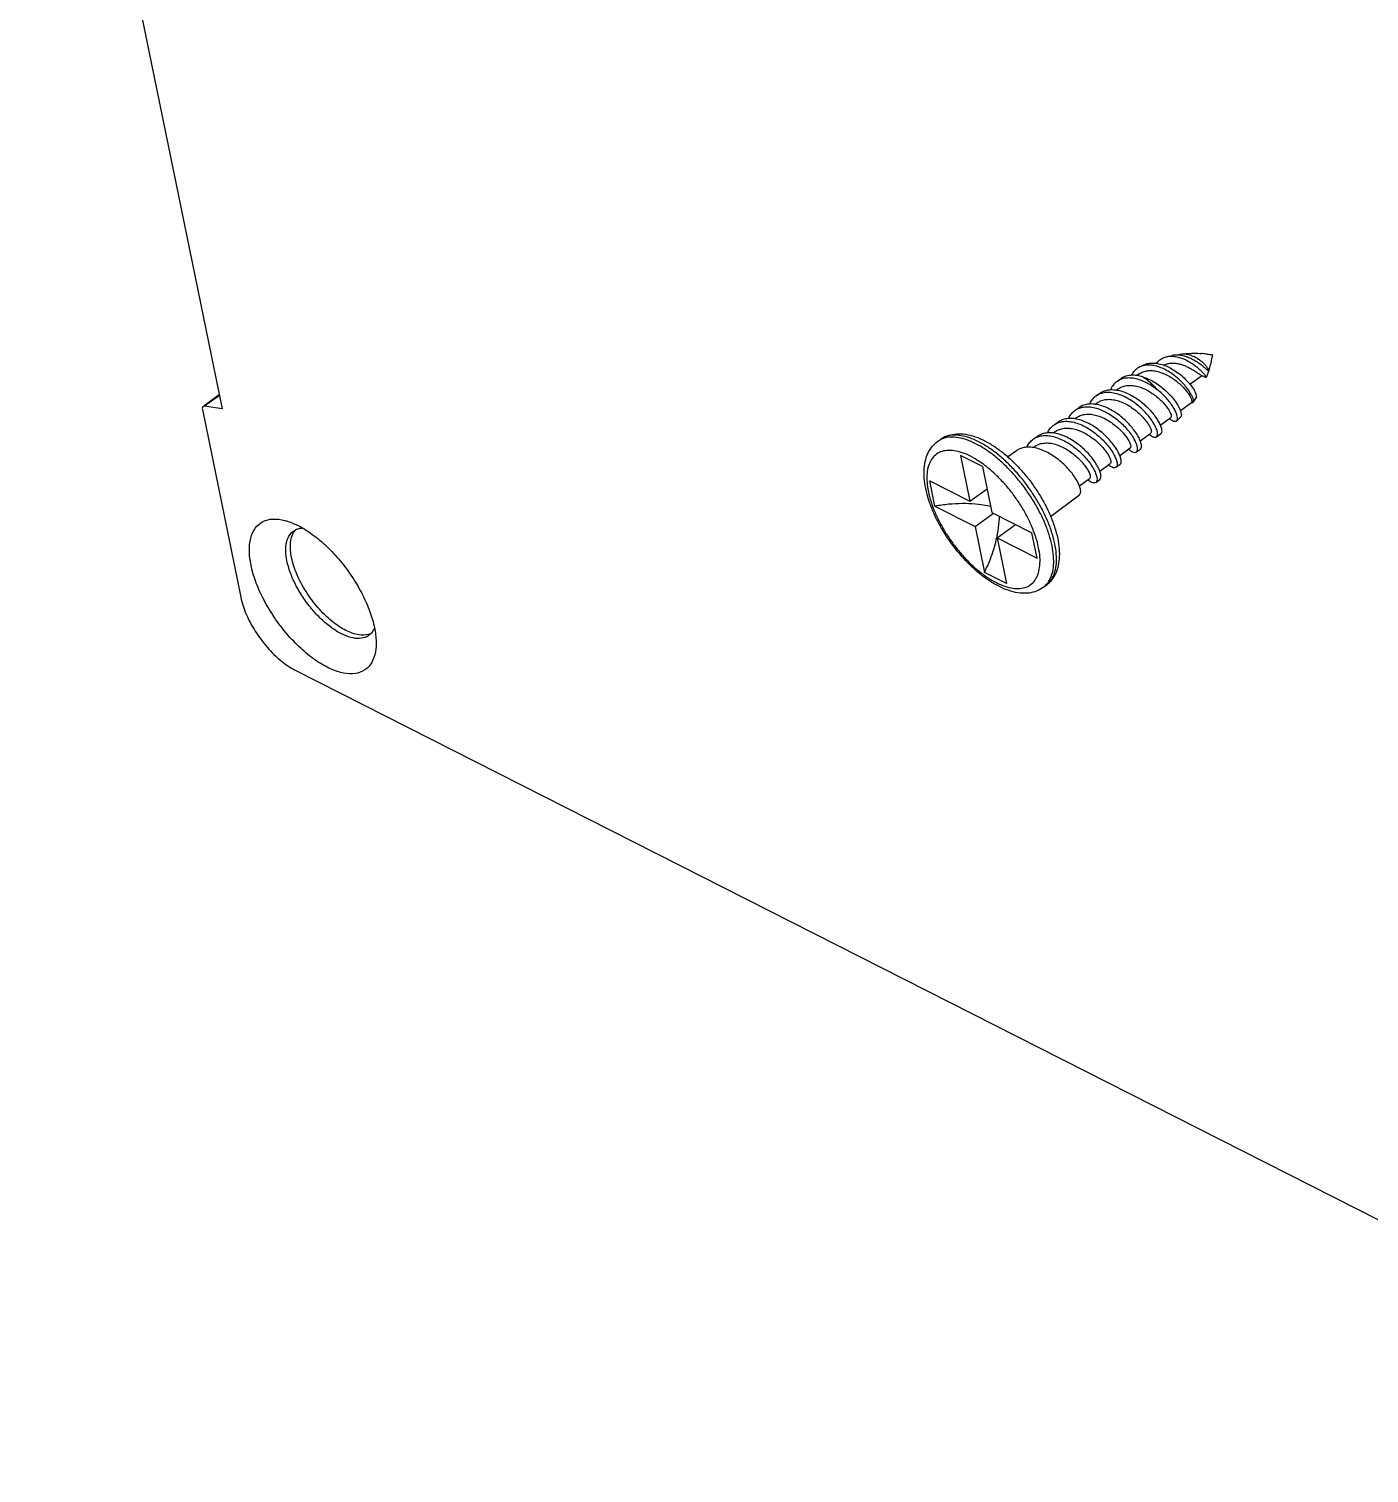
# Model space of a CAD drawing. Header units: millimetres. Extents: x 1367 to 2763, y -1119 to 322.
# Drawn here: x 1639.7 to 1681.33, y -58.98 to -14.1 of the extents above; entities that cross this region are included whole.
import ezdxf

# ---------------------------------------------------------------- set-up
doc = ezdxf.new("R2010")
doc.units = ezdxf.units.MM
doc.layers.add('02___PRT_ALL_AXES', color=7, linetype='Continuous')

msp = doc.modelspace()

# ---------------------------------------------------------------- linework, layer by layer
at = {"color": 7, "linetype": 'Continuous'}
for p, q in [((1639.699590818236, 3.475640340769303), (1645.699484195611, -25.90549895119113)), ((1675.39086300425, -24.2349186550706), (1675.341899342973, -24.23345431205104)), ((1674.358523552546, -24.55419818923087), (1674.338953784732, -24.55787857303119)), ((1676.305926337962, -24.70120807555122), (1676.27855617171, -24.67863077501124)), ((1676.324154896873, -24.65991745201092), (1676.346390859508, -24.71221797479103)), ((1674.190033198662, -24.81974106175085), (1674.119695447538, -24.87038442503098)), ((1675.763980215859, -25.13916347599115), (1676.128111608494, -24.87698792719067)), ((1676.227494998755, -24.85949259261059), (1676.272071066567, -24.92807358321102)), ((1676.271687783104, -24.92919363177077), (1676.271333206729, -24.92926304743116)), ((1676.295166966542, -24.69263292125112), (1676.306743021611, -24.69982899779114)), ((1676.309760391749, -24.70417285499053), (1676.305926337962, -24.70120807555122)), ((1676.310905822531, -24.70225976763106), (1676.345068776813, -24.71568802119083)), ((1645.611336977956, -25.47384699255105), (1645.143415594786, -25.81075160449092)), ((1645.615450020276, -25.49398833657096), (1645.154370543656, -25.82596675821054)), ((1672.981092675218, -25.43555500157072), (1672.965533986491, -25.44128352453095)), ((1673.550136629834, -25.28046825815051), (1673.487897048944, -25.32528091681075)), ((1645.090268616994, -25.9273663725312), (1646.282189433558, -31.76413535937064)), ((1645.154370543656, -25.82596675821054), (1645.110375041091, -25.83454538723055)), ((1645.699484195611, -25.90549895119113), (1645.154370543656, -25.82596675821054)), ((1672.891724271271, -25.71538595321095), (1672.819129686985, -25.76765424085079)), ((1675.468321922242, -25.96079364375061), (1675.811356143451, -25.71380811029115)), ((1675.809212307249, -25.72528290319104), (1675.799858048595, -25.72434517583071)), ((1672.251827699911, -26.17611314707096), (1672.191711294879, -26.21939711689078)), ((1674.839614180419, -26.41346485169106), (1675.171459572091, -26.17453530669087)), ((1668.017477781534, -26.8645687272309), (1667.927903680778, -26.91882650543073)), ((1671.59341222731, -26.61103303923056), (1671.523221913034, -26.66157024829084)), ((1674.220516810536, -26.89835745569064), (1674.550168869035, -26.66100711759111)), ((1670.95351565595, -27.07176023309052), (1670.895606889368, -27.11345469885072)), ((1673.584891863859, -27.35600907277097), (1673.910272300222, -27.12173431399077)), ((1672.965772759191, -27.84091737651102), (1673.28897835104, -27.60820850995066)), ((1672.330085755231, -28.29861367219092), (1672.649081782212, -28.06893570381067)), ((1671.199925450164, -31.46328473679114), (1671.274720507579, -31.40054421203115)), ((1650.310359208037, -32.89613941997055), (1650.25325746803, -32.91804349859081)), ((1647.972343188121, -34.0303994247509), (1697.130351026331, -58.9837766222912))]:
    msp.add_line(p, q, dxfattribs=at)
msp.add_lwpolyline([(1676.120914602325, -24.86699212041071), (1676.190929575307, -24.89299208619099), (1676.271333145785, -24.92926319729054)], dxfattribs=at)
for points, start_tangent, end_tangent in [([(1675.335184040181, -24.23350156875085), (1675.215580027412, -24.24555618269062)], (-0.9999323860497306, -0.01162855661260936), (-0.980888079176051, -0.1945728041898899)), ([(1675.389677134131, -24.2358596742705), (1675.415064878638, -24.22450344349056), (1675.519121406607, -24.19861091717064), (1675.52102193368, -24.1983958020304)], (0.8964894892904508, 0.4430650015423775), (0.9938938297646918, 0.1103406323875024)), ([(1676.27855617171, -24.67863077501124), (1676.260755320858, -24.66326253295085), (1676.19556570777, -24.60786586955157), (1676.11166887277, -24.54134702367116), (1676.00980245979, -24.46915485157058), (1675.890487712393, -24.39646477596989), (1675.758265924516, -24.33064636557117), (1675.619711741375, -24.27865296181096), (1675.477548289352, -24.24475863285113), (1675.390863004249, -24.2349186550706)], (-0.7597978781316936, 0.6501593530716728), (-0.9981180463831766, 0.06132181898990928)), ([(1675.52102193368, -24.1983958020304), (1675.63314602743, -24.19890680177116), (1675.749834379275, -24.22285721615083), (1675.86403231191, -24.26596838468993), (1675.975103819517, -24.32539084141024), (1676.076633636774, -24.39528257361053), (1676.163361558319, -24.46848098195039), (1676.234545579012, -24.54059708105058), (1676.288252194986, -24.60594301081062), (1676.324154896872, -24.65991745201165)], (0.993893830685443, 0.1103406240938315), (0.5004598357083367, -0.8657597546910949)), ([(1676.383645931047, -24.22737146163092), (1676.37840797862, -24.22646166919105), (1676.315287802594, -24.21378846111088), (1676.241622684501, -24.19914011093078), (1676.157550894298, -24.18720392195007), (1676.130822299041, -24.18493560543095)], (-0.9859196654974368, 0.1672196554996521), (-0.9976183221317216, 0.06897596209614391)), ([(1676.460577605998, -24.22544029455082), (1676.427044294854, -24.23162436905125), (1676.383645931047, -24.22737146163092)], (-0.9037209734707269, -0.4281219477078022), (-0.9859196663605124, 0.1672196504109974)), ([(1676.460577605998, -24.22544029455082), (1676.423522630568, -24.22310101297182), (1676.38456919058, -24.2267572108907), (1676.383686017339, -24.22692710895114)], (-0.9920710168560615, 0.1256785483452939), (-0.9815517339914155, -0.1911967402924167)), ([(1674.188070322219, -24.61119869753088), (1674.092655110456, -24.67598284533108), (1673.994371413187, -24.78691301209028), (1673.951736113645, -24.86065203149008)], (-0.8840119465240334, -0.4674643070896322), (-0.4422431515616207, -0.8968951972760506)), ([(1674.338953784732, -24.55787857303119), (1674.215241354984, -24.59781327345024), (1674.188070322219, -24.61119869753088)], (-0.9797118401418848, -0.2004113526869231), (-0.8840119429005898, -0.4674643139418497)), ([(1674.332873723229, -24.53860761081171), (1674.474580005735, -24.49309235005114), (1674.63282049189, -24.48191751591071), (1674.802203084291, -24.50400532797096), (1674.977105294812, -24.55673702337072), (1675.151705552685, -24.63616598821102), (1675.320224936229, -24.73717754641018), (1675.477204429225, -24.85371658435076), (1675.617775588274, -24.97907891935097), (1675.737860009023, -25.10620132957058), (1675.834357095671, -25.22797490873052), (1675.905315861564, -25.33759609665105)], (0.9031608452612688, 0.4293023265566477), (0.4954571291599593, -0.8686323924218872)), ([(1675.80067097814, -25.46036130197024), (1675.729209170334, -25.33956200839077), (1675.631732428526, -25.20792116677069), (1675.510422881976, -25.07224503731061), (1675.368541758573, -24.93957573445084), (1675.210256128986, -24.81685749627059), (1675.040480126153, -24.71066202921111), (1674.864677406898, -24.62690551397077), (1674.688602244692, -24.57057084635085), (1674.518025626232, -24.54549014213057), (1674.358523552546, -24.55419818923087)], (-0.4560145376152347, 0.8899723262459143), (-0.9855638742011976, -0.1693040161057204)), ([(1674.729665175014, -24.49316788457065), (1674.801471373801, -24.40988748979078), (1674.908967800911, -24.33318769145114), (1675.026862142207, -24.28816256433095)], (0.5725169681175197, 0.8198928717933357), (0.9692763481231638, 0.2459743095711897)), ([(1674.955686287612, -24.54797326391099), (1675.024419055909, -24.51799673255084), (1675.139207960186, -24.49095152121106), (1675.260648372634, -24.48597318471059), (1675.384664345074, -24.50053548223002), (1675.507278753131, -24.53130196375116), (1675.624807532563, -24.57433148399116), (1675.734031210471, -24.62530630711046), (1675.832335715407, -24.67977032569104), (1675.917816179448, -24.73336477019109), (1675.989339506057, -24.78204923721103), (1676.046563813746, -24.8222969367506), (1676.089915073251, -24.85125463601071), (1676.120523554076, -24.8668600073911), (1676.120916222826, -24.86698707089079)], (0.8842237220444217, 0.4670636031354932), (0.9521682449887203, -0.3055742679531447)), ([(1675.026862142207, -24.28816256433095), (1675.034607450572, -24.28625469921087), (1675.173981449195, -24.26938036669014), (1675.320180547198, -24.28088642699083), (1675.46956251411, -24.31759101195064), (1675.619648124535, -24.37673540217122), (1675.763290882714, -24.45311776401093), (1675.893038014626, -24.5390801092318), (1676.005927788857, -24.62833611816995), (1676.101543396456, -24.71659866707012), (1676.175808185689, -24.79585299167093), (1676.227494998755, -24.85949259261054)], (0.9692763475315047, 0.2459743119026575), (0.6002367976824284, -0.7998223469670898)), ([(1673.501313687091, -25.05223632193122), (1673.403729549019, -25.13817253563127), (1673.31400815874, -25.26900788483056), (1673.292973009032, -25.31331434435072)], (-0.822765020500836, -0.5683816684590199), (-0.3980255992282999, -0.9173743087524051)), ([(1673.635694515622, -24.98426543171115), (1673.52050337947, -25.03957157713114), (1673.501313687091, -25.05223632193122)], (-0.9436799312968033, -0.3308597697932781), (-0.8227650235506262, -0.5683816640442736)), ([(1674.302115611011, -24.91225469181074), (1674.119092990011, -24.87024614743143), (1673.944171130053, -24.8621539131708), (1673.781876311135, -24.89079273829066), (1673.640667614636, -24.95638818749092), (1673.626954710904, -24.9655565841914)], (-0.9545151263735773, 0.2981624951667025), (-0.8227285996028629, -0.5684343861832359)), ([(1674.739218836366, -25.30296194189111), (1674.559945527151, -25.1784394350301), (1674.37267545719, -25.07596890337118), (1674.183302714278, -25.00089449929067), (1673.997799514028, -24.95745180233064), (1673.82197350551, -24.94860567574995), (1673.661261881286, -24.97593756165122), (1673.635694515622, -24.98426543171115)], (-0.7922642771111883, 0.6101781012241315), (-0.943679929567282, -0.3308597747262274)), ([(1674.190033241837, -24.81974111763111), (1674.311080955034, -24.75495308109055), (1674.451771694737, -24.72087425415111), (1674.606280265572, -24.71862406815137), (1674.769647401371, -24.74685923647064), (1674.936535535969, -24.80289489021072), (1675.101465261999, -24.88282642706997), (1675.259057463954, -24.98170488057076), (1675.404270384089, -25.09375791529089), (1675.53262123229, -25.21264662087071), (1675.640382545847, -25.33174661889086), (1675.724744736791, -25.44444107473066), (1675.783937714666, -25.54441263501064), (1675.817306334742, -25.62592137471063), (1675.825336458401, -25.68405660007045), (1675.811324505215, -25.71376701563088)], (0.8115758721938597, 0.5842470399349712), (-0.7923815822909267, -0.6100257601496246)), ([(1674.302115611011, -24.91225469181074), (1674.480173791853, -24.98130784301065), (1674.656728942929, -25.07523371053003), (1674.826625816749, -25.18941879839076), (1674.984981451263, -25.31848064339113), (1675.127380168247, -25.45648813217076), (1675.250010893265, -25.59716227805018), (1675.349828273007, -25.73412203715066), (1675.424684287885, -25.8611450038311), (1675.473417332417, -25.97242925929095), (1675.495868727703, -26.06276445327092), (1675.492918502444, -26.12777505985093), (1675.477340006815, -26.15518721229193)], (0.9545151262982065, -0.2981624954079888), (-0.6783432008373574, -0.734745195205609)), ([(1674.302115611011, -24.91225469181074), (1674.414173865436, -24.9873250674508), (1674.526089994156, -25.07893253473094), (1674.635278990921, -25.18496116696986), (1674.739218836366, -25.30296194189111)], (0.859423937707284, -0.5112636260244869), (0.6324280312026439, -0.7746191227623728)), ([(1676.345199533469, -24.71728629841107), (1676.338710864722, -24.71991535843051), (1676.325516067627, -24.71499825117064), (1676.309775045017, -24.70415324365104)], (-0.7433027458598807, -0.6689551763736953), (-0.8010504554980299, 0.5985968323892125)), ([(1672.847197385468, -25.50347822107108), (1672.829885730992, -25.51591290791089), (1672.719604104982, -25.62539518577103), (1672.63992925798, -25.76101309081059)], (-0.8234657805259663, -0.5673659386170102), (-0.4048684699005883, -0.9143749351772262)), ([(1672.965533986491, -25.44128352453095), (1672.847197385468, -25.50347822107108)], (-0.9334291416574867, -0.3587618116586098), (-0.8234657818222579, -0.5673659367355938)), ([(1672.976207386534, -25.41449161723028), (1673.076848041229, -25.35942555261113), (1673.227431448474, -25.31761100835104), (1673.394704189871, -25.31093143065118), (1673.573761157145, -25.33850194701074), (1673.759274260832, -25.39812770025071), (1673.945678457494, -25.48639828317084), (1674.127345147753, -25.59879444903106), (1674.298832399385, -25.72986642971102), (1674.455119031197, -25.87346901525063), (1674.591768953476, -26.02298567329069), (1674.705078307764, -26.1715514569313), (1674.792249157042, -26.31234108899093), (1674.851504636688, -26.43885083343116), (1674.882139597008, -26.5451345985108), (1674.884540887615, -26.62600402275086), (1674.860191248728, -26.6772596911311), (1674.854328921115, -26.68197206931097)], (0.8234864887493675, 0.5673358818612109), (-0.8174247482429681, -0.5760353990510656)), ([(1674.728711333889, -26.77572939513027), (1674.751201824845, -26.74780354039092), (1674.761600856632, -26.67798624797126), (1674.742831635849, -26.57932479937119), (1674.693963341407, -26.45697673571101), (1674.615276889693, -26.31704657615091), (1674.508256897992, -26.16635661845112), (1674.375541001376, -26.012177853911), (1674.220810871404, -25.8619269656906), (1674.048627959484, -25.72285346177068), (1673.864253558109, -25.60175837757072), (1673.673460505604, -25.50473504863101), (1673.482287751052, -25.43690739409169), (1673.296773306232, -25.40221728821086), (1673.122730095776, -25.40328164727055), (1672.981092675217, -25.43555500157072)], (0.7828694569859347, 0.6221859957589433), (-0.9431762514393642, -0.3322928809360645)), ([(1673.550152324482, -25.28049007167067), (1673.621425585552, -25.23743204501056), (1673.754796245913, -25.19114458869115), (1673.903610969871, -25.17648926875165), (1674.063197597606, -25.1926858987905), (1674.228425545028, -25.23760962657059), (1674.393930888392, -25.30788705523025), (1674.55435111111, -25.39904664939047), (1674.704559169862, -25.50571667735073), (1674.839886707173, -25.62186197465087), (1674.956326674953, -25.7410490540301), (1675.050706562389, -25.85672794637105), (1675.120824778765, -25.96251840789148), (1675.165544285475, -26.0524879917308), (1675.184839535177, -26.12140986557063), (1675.179794749732, -26.16498918913101), (1675.170712748593, -26.17338718859082)], (0.8117178521755294, 0.5840497653963622), (-0.8382601976397764, -0.5452704292852523)), ([(1675.35387657582, -26.27693133253172), (1675.373040601502, -26.24676994759068), (1675.379670026894, -26.18013924773049), (1675.361044542172, -26.0888470884305), (1675.316336249561, -25.97710972745051), (1675.24569915438, -25.84994281643083), (1675.150230028572, -25.71291413189044), (1675.031951479257, -25.57199277797088), (1674.893741806481, -25.4333192681712), (1674.739218836366, -25.30296194189111)], (0.7138844174095151, 0.7002635493725754), (-0.792264277896141, 0.6101781002049373)), ([(1675.80067097814, -25.46036130197024), (1675.839575286918, -25.54816380861109), (1675.85998925675, -25.62208599249163), (1675.861696771746, -25.67772846693072), (1675.850912366098, -25.70680701939057)], (0.4560145361081158, -0.8899723270181494), (-0.5818187676296562, -0.81331846261714)), ([(1675.96397270132, -25.53679367641098), (1675.965444311274, -25.53501780747058), (1675.968771337902, -25.4940893041113), (1675.949054245, -25.42642834723085), (1675.905315861564, -25.33759609665105)], (0.6717768856640212, 0.7407535459837832), (-0.4954571288605395, 0.8686323925926726)), ([(1645.089056727119, -25.86946984875169), (1645.090268616993, -25.9273663725312)], (-0.245607135842287, -0.9693694521818546), (0.200079829234086, -0.9797795986514821)), ([(1645.110378846009, -25.83455058407014), (1645.089056727119, -25.86946984875169)], (-0.8070428747173393, -0.5904928436213034), (-0.2456071222669776, -0.9693694556214024)), ([(1671.993676842081, -26.20911243845103), (1672.068520433815, -26.0787494809905), (1672.174334700212, -25.96904789699113), (1672.203040967411, -25.94786285427062)], (0.4016330872962494, 0.9158006678250915), (0.8234257049248433, 0.5674240993022988)), ([(1672.203040967411, -25.94786285427062), (1672.304485219683, -25.89236943211063), (1672.334000873139, -25.88086121789058)], (0.8234257047078771, 0.5674240996171526), (0.9410988328374582, 0.3381316117016774)), ([(1674.166725955445, -26.78071982203062), (1674.079498182232, -26.63762539397112), (1673.965782577804, -26.48660923931141), (1673.82757849049, -26.33370156951071), (1673.66953699047, -26.18701026269025), (1673.496130283696, -26.05313235671076), (1673.312422225913, -25.93822906861033), (1673.123375867908, -25.84756749733117), (1672.935314493974, -25.78611174267064), (1672.753763670894, -25.75726997917116), (1672.584123029744, -25.76330030239092), (1672.431612572756, -25.80506081831095), (1672.328824449643, -25.86109113297096)], (-0.4719426436243779, 0.8816292537846243), (-0.8235079583138187, -0.5673047175846555)), ([(1672.334000873139, -25.88086121789058), (1672.458673913082, -25.84993336255104), (1672.630203509084, -25.84401607187044), (1672.810630915562, -25.8728729966316), (1672.997333138038, -25.93382432761007), (1673.188350462376, -26.02537906449061), (1673.374430669333, -26.14199439387187), (1673.546762252539, -26.27531987779082), (1673.703675200078, -26.42102854243092), (1673.843094847579, -26.57530392348997), (1673.958270560826, -26.72854111765082), (1674.044888728974, -26.87102854159059)], (0.9410988337754747, 0.3381316090909601), (0.4711572749448698, -0.882049217598726)), ([(1672.891730138675, -25.71539411169067), (1672.994491368248, -25.65776985305058), (1673.136162006943, -25.61830688651128), (1673.292939996645, -25.61196072191058), (1673.459763907354, -25.63756853455095), (1673.631141400524, -25.69256050737101), (1673.801392627203, -25.77307666079048), (1673.964901289255, -25.87414029661102), (1674.11636229189, -25.98988032675004), (1674.251015062975, -26.11379249701179), (1674.364852274979, -26.23902793615014), (1674.454794807818, -26.35869618296999), (1674.518825332539, -26.46616932083032), (1674.556074717016, -26.55537377793109), (1674.566857545338, -26.62105693841079), (1674.552655328378, -26.65901689551026), (1674.550093616453, -26.66089049603113)], (0.8118909881274593, 0.5838090641617494), (-0.8402521668038611, -0.5421958098154359)), ([(1675.850912366098, -25.70680701939057), (1675.846163383968, -25.71233510079071), (1675.816106489561, -25.72508996479064)], (-0.581818778779312, -0.8133184546410774), (-0.9961658645349502, -0.08748468629043234)), ([(1671.341481003975, -26.65493531109098), (1671.413457164315, -26.53100899557069), (1671.520341169489, -26.42018834853104), (1671.548917939879, -26.39911259185112)], (0.4106981775091224, 0.9117713567505208), (0.8234248702047056, 0.5674253106166165)), ([(1671.548917939879, -26.39911259185112), (1671.652098178012, -26.34282056321092), (1671.683289195141, -26.33078502467094)], (0.8234248680019484, 0.5674253138131697), (0.9427035014908467, 0.3336316955519924)), ([(1673.536033940232, -27.24820411693111), (1673.448853776768, -27.10368217331131), (1673.332783879384, -26.94827577089086), (1673.192182971855, -26.79182226363093), (1673.03387844975, -26.64404991249114), (1672.859975721621, -26.50881012963157), (1672.672166353768, -26.39047054665093), (1672.479362578851, -26.29749087739117), (1672.290922910011, -26.23548665545002), (1672.108835138562, -26.20595676277082), (1671.935755108796, -26.21160670321058), (1671.780222600449, -26.25420850269018), (1671.677931311503, -26.31011233551033)], (-0.4679233158479332, 0.8837690707904838), (-0.8234301529166388, -0.5674176444803961)), ([(1671.683289195141, -26.33078502467094), (1671.808174337791, -26.30033193089037), (1671.981713523353, -26.29494476107095), (1672.16411700665, -26.32478900669128), (1672.353101393724, -26.38723812233059), (1672.546309805889, -26.48069772713109), (1672.734364542811, -26.59947539407096), (1672.908364624068, -26.73505502893067), (1673.066941436707, -26.88334398559061), (1673.207699163838, -27.04025354477051), (1673.323830795932, -27.19603387583072), (1673.411021660409, -27.34086626587134)], (0.942703500892678, 0.333631697242167), (0.4671400298364984, -0.8841833477986089)), ([(1672.25184452741, -26.17613653539104), (1672.325185556757, -26.13197888177035), (1672.462024053711, -26.08519600353009), (1672.614880689834, -26.07123716429135), (1672.778906749888, -26.08929175607102), (1672.948777713179, -26.13715376346988), (1673.118926847098, -26.21132143581065), (1673.283788772889, -26.30715330155033), (1673.438042431873, -26.41907353237082), (1673.576842738482, -26.5408176170514), (1673.696030943065, -26.665707504431), (1673.792314494472, -26.78694410473088), (1673.863408637269, -26.89790440605009), (1673.908133711658, -26.99243012251111), (1673.926463918825, -27.06509540771196), (1673.919525642129, -27.11144189109109), (1673.909569230752, -27.12066578933116)], (0.8117319215481203, 0.584030211153324), (-0.8353841833583754, -0.5496665045231156)), ([(1675.127758455528, -26.20635006653072), (1675.141723080894, -26.21766817191099), (1675.223544265994, -26.27138785873046), (1675.291960212482, -26.29402781853003), (1675.342925236276, -26.2854671752508), (1675.35387657582, -26.27693133253172)], (0.7690607523171175, -0.6391756873078244), (0.7138844187611855, 0.7002635479946137)), ([(1667.558350884188, -28.38222938761112), (1667.512068576448, -28.05643625205073), (1667.511600380785, -27.75109811241055), (1667.558180500993, -27.47777885717107), (1667.647480340172, -27.24719630843072), (1667.772290733169, -27.06176998637045), (1667.927857440074, -26.91876226882994)], (-0.2000798226334691, 0.9797795999993875), (0.8115333407665453, 0.5843061156827735)), ([(1668.0145350366, -26.85635417418996), (1668.21360160315, -26.74856478601112), (1668.448577478127, -26.68983957707098), (1668.718369255038, -26.68745545179183), (1669.015977041832, -26.74746027463107), (1669.32745555527, -26.86868231311053), (1669.641119484724, -27.04413461397087), (1669.949998818694, -27.2663353151105), (1670.248983544581, -27.52863925075087), (1670.533189851943, -27.82470689839113), (1670.797643397214, -28.1480828607306), (1671.037373377497, -28.49207691747085), (1671.24756508055, -28.84983228019075), (1671.423649973505, -29.21447360323157), (1671.561284630915, -29.57925648555056), (1671.656155840704, -29.9374737625111)], (0.8115333405787152, 0.5843061159436475), (0.2000798223317573, -0.9797796000609996)), ([(1671.567617536718, -30.10175973061075), (1671.479257731211, -29.76304913803062), (1671.350048632251, -29.41016713107194), (1671.182877003178, -29.05099735411079), (1670.981476583016, -28.69356165293073), (1670.75034648901, -28.34584497727019), (1670.494649446431, -28.01561434995062), (1670.220093602351, -27.71024292614982), (1669.932819818255, -27.43656079381026), (1669.63924239677, -27.20067767147066), (1669.345917380174, -27.00786125497052), (1669.059398999692, -26.86242003963127), (1668.786086571977, -26.76760232476988), (1668.532086320519, -26.72552638657089), (1668.30306918393, -26.7371322434708), (1668.104154044551, -26.80216130061092), (1668.014581277304, -26.85641841079075)], (-0.2000798224854498, 0.9797796000296143), (-0.8115918038250977, -0.5842249087157483)), ([(1671.480939940192, -30.16416782525073), (1671.392580152467, -29.8254572860111), (1671.263371033193, -29.47257522063114), (1671.096198906285, -29.11340447593045), (1670.894797922235, -28.75596801275049), (1670.663667216089, -28.40825073765075), (1670.407969871252, -28.07802006969052), (1670.13341759079, -27.77265265147082), (1669.846143954018, -27.49897040736994), (1669.552565521611, -27.263086291891), (1669.259240337378, -27.07026967219088), (1668.972721085672, -26.92482799711172), (1668.699408144872, -26.83001020351071), (1668.44540712126, -26.78793437960974), (1668.21639188713, -26.79954028477096), (1668.017477781533, -26.8645687272309)], (-0.2000798225238264, 0.9797796000217776), (-0.8938354558014053, -0.4483951136579148)), ([(1670.695065474348, -27.10333685777198), (1670.76812149537, -26.97674079142996), (1670.875956466399, -26.86473883865074), (1670.904800993412, -26.84345983879086)], (0.4070945067473443, 0.9133860424684279), (0.8234304877704303, 0.5674171585440043)), ([(1670.904800993412, -26.84345983879086), (1671.009016980046, -26.78666655131099), (1671.035655590741, -26.77628655429066)], (0.8234304829254504, 0.5674171655749938), (0.9402084793665028, 0.3405994940209522)), ([(1672.908680579748, -27.71321372031105), (1672.820209105695, -27.56528857293108), (1672.703126568703, -27.40747860407112), (1672.562404741962, -27.24981250589087), (1672.403355161652, -27.10019403195122), (1672.226595576132, -26.96166994781106), (1672.036765252203, -26.84113683353064), (1671.84299567277, -26.74675990265075), (1671.653190969831, -26.68330193965028), (1671.467895793051, -26.6523193523908), (1671.292470339998, -26.65730289081159), (1671.13548114166, -26.69963891993109), (1671.030614170791, -26.7566649628501)], (-0.4640360707650927, 0.885816304336793), (-0.823525943041346, -0.5672786098010941)), ([(1671.035655590741, -26.77628655429066), (1671.166738241947, -26.74397525493077), (1671.342177842809, -26.73891526251066), (1671.526618507712, -26.76958388545052), (1671.717732507, -26.83332345825158), (1671.913130803011, -26.92852918859091), (1672.103306064011, -27.04941983073115), (1672.279237195522, -27.18734837631121), (1672.439522277527, -27.33816901701061), (1672.581732447775, -27.49775316571152), (1672.698962236179, -27.65619480717112), (1672.78684335581, -27.80352243987102)], (0.9402084770568456, 0.3405995003966492), (0.4632935837457837, -0.8862048607742955)), ([(1671.593427990555, -26.61105495689083), (1671.677368602446, -26.56169995527137), (1671.819707672613, -26.51648103377102), (1671.978481200632, -26.50563434985031), (1672.148537718538, -26.52819548329023), (1672.324240049369, -26.58172828453064), (1672.499715159436, -26.6624358066307), (1672.66911387322, -26.76533106439194), (1672.826868904412, -26.88445986855106), (1672.967939833855, -27.01316583161122), (1673.088034282503, -27.14438573935001), (1673.183795523546, -27.27096217149096), (1673.252948405315, -27.38595952849062), (1673.294397151468, -27.48296954020987), (1673.308270928646, -27.55639277157081), (1673.295915238348, -27.60168377065065), (1673.288593683282, -27.60758991581088)], (0.8118456788841686, 0.5838720696155137), (-0.8492001507113247, -0.5280711164529486)), ([(1674.103401388165, -27.24614446395105), (1674.10591253377, -27.2442186613506), (1674.133919838692, -27.19329516655114), (1674.133989769972, -27.11100504411127), (1674.104469084784, -27.00175354811074), (1674.044888728974, -26.87102854159059)], (0.8096513219224886, 0.5869111831522442), (-0.4711572756589501, 0.8820492172172912)), ([(1674.22553017109, -27.15437903407098), (1674.228995752178, -27.15168848319183), (1674.256038433675, -27.10088807933118), (1674.255741931854, -27.01945500877071), (1674.226074396567, -26.91051159191056), (1674.166725955445, -26.78071982203062)], (0.8121168653645225, 0.5834948131650377), (-0.4719426425937109, 0.8816292543363479)), ([(1674.498446374047, -26.69884127865078), (1674.57144829307, -26.75111901001094), (1674.652440168174, -26.78630602625174), (1674.713747360765, -26.78479439859075), (1674.728711333889, -26.77572939513027)], (0.7728005093241921, -0.6346490154315767), (0.782869456968064, 0.6221859957814293)), ([(1671.062245507077, -30.21348153663109), (1670.978541646029, -29.89589165111067), (1670.854675010363, -29.56437705125006), (1670.693755243301, -29.22742792835072), (1670.499755542383, -28.8933696886711), (1670.277452702772, -28.57042651693166), (1670.032321803657, -28.26655205229088), (1669.770400160872, -27.98923047841083), (1669.498139707175, -27.74529301099062), (1669.222260678034, -27.54075721483093), (1668.949553021775, -27.38065130695088), (1668.686721632264, -27.26890929015053), (1668.440229735111, -27.20828158565075), (1668.216146932078, -27.20026761387066), (1668.020005927355, -27.24506950293073), (1667.856638070203, -27.34158373713137), (1667.730067000004, -27.48743316603088), (1667.643410043521, -27.67902585879176), (1667.598801537351, -27.91164572629089), (1667.597340112792, -28.1795413576308), (1667.638985907069, -28.47578117409068)], (-0.2000798224100163, 0.9797796000450185), (0.2000798224100163, -0.9797796000450185)), ([(1672.277988564535, -28.18069801521085), (1672.189546104891, -28.03133830377067), (1672.071423349007, -27.87072949875017), (1671.928033054129, -27.70896822715076), (1671.766356910644, -27.5560837881909), (1671.58885692781, -27.41624278517122), (1671.39695413407, -27.29362804945106), (1671.199769760853, -27.19699607609073), (1671.006917169674, -27.13220147365098), (1670.820816734158, -27.10085860771107), (1670.643825988321, -27.1056491645511), (1670.484759108083, -27.1485042833109), (1670.379691286718, -27.20570935813168)], (-0.4602352116857336, 0.8877970206779182), (-0.8234348851568222, -0.567410777044965)), ([(1670.95353363407, -27.07178522161109), (1671.028969165192, -27.02651695807015), (1671.169280560985, -26.9792477434911), (1671.326182919256, -26.96599446037101), (1671.494650796688, -26.98591567783103), (1671.669165641978, -27.03672383631113), (1671.843957862867, -27.11478849349112), (1672.013259266714, -27.21529794449066), (1672.171554855631, -27.33247203069084), (1672.313822991207, -27.45981673917106), (1672.435753438236, -27.59040936343058), (1672.533933856546, -27.71720171335028), (1672.605996635968, -27.83332807749105), (1672.650719800272, -27.9324045112902), (1672.668077637041, -28.00880637779119), (1672.659239008535, -28.05791208349069), (1672.648417869386, -28.06793601315087)], (0.8117464642869379, 0.584009997960356), (-0.8330299077164863, -0.5532279574008008)), ([(1673.411021660409, -27.34086626587134), (1673.469803353866, -27.47098262235056), (1673.499795478295, -27.58216130017115), (1673.500186610348, -27.66644246003091), (1673.473395696193, -27.71891597713), (1673.467940332448, -27.72326658056988)], (0.4671400308792822, -0.8841833472476756), (-0.8143747229030679, -0.5803393926803105)), ([(1673.59324023933, -27.62914451583072), (1673.598958360984, -27.62456624965114), (1673.625386603795, -27.57206168359096), (1673.624685053255, -27.48802754127053), (1673.594598222385, -27.37742614449064), (1673.536033940232, -27.24820411693111)], (0.8148870901101368, 0.5796197291085199), (-0.4679233146740522, 0.8837690714120108)), ([(1673.857139013031, -27.16063877771069), (1673.886708265556, -27.18421760787078), (1673.978122568376, -27.24074024311085), (1674.052728731076, -27.26062795543123), (1674.103401388165, -27.24614446395105)], (0.7666089643145765, -0.6421142389267915), (0.8096513227789409, 0.5869111819707572)), ([(1672.78684335581, -27.80352243987102), (1672.845799252631, -27.93562341773111), (1672.87570130865, -28.04871867795077), (1672.875663178165, -28.13470120093064), (1672.848033078487, -28.18854906631066), (1672.842229686495, -28.19319208471109)], (0.4632935853993471, -0.8862048599098394), (-0.8140376655109961, -0.5808120859016346)), ([(1672.964355947195, -28.10148523993087), (1672.969837076692, -28.09712186537115), (1672.997610318074, -28.04308849362985), (1672.997455840355, -27.95720488841096), (1672.967758719161, -27.84535957235107), (1672.908680579748, -27.71321372031105)], (0.8140237829863002, 0.5808315424739542), (-0.4640360713235239, 0.8858163040442582)), ([(1673.467940332448, -27.72326658056988), (1673.421987417001, -27.73843342857015), (1673.348166881369, -27.72240613779104), (1673.257241983221, -27.66989295351118), (1673.231340724371, -27.6503640619112)], (-0.8143747216388969, -0.5803393944542877), (-0.7850320830857884, 0.6194551061424775)), ([(1672.332135479351, -28.57629518439114), (1672.338062038492, -28.57155193505116), (1672.366467549385, -28.51674169923081), (1672.366967319765, -28.42941676085104), (1672.337177427623, -28.3146648084911), (1672.277988564535, -28.18069801521085)], (0.8135773708595143, 0.5814566721823048), (-0.4602352122611968, 0.8877970203795973)), ([(1672.842229686495, -28.19319208471109), (1672.795630724584, -28.20892374997072), (1672.720376323392, -28.19340769515122), (1672.627583874993, -28.14080687325054), (1672.589967074432, -28.11227963541103)], (-0.8140376645220998, -0.580812087287623), (-0.7778845021914328, 0.6284072733907421)), ([(1671.199971688307, -31.4633489759309), (1671.000905121756, -31.57113836665087), (1670.765929246779, -31.62986357305056), (1670.496137469883, -31.63224769833118), (1670.198529683075, -31.57224287549127), (1669.887051169636, -31.45102083954987), (1669.573387240197, -31.27556853615067), (1669.264507906213, -31.05336783501104), (1668.96552318034, -30.79106389937067), (1668.681316872964, -30.4949962517311), (1668.416863327693, -30.17162029193059), (1668.177133347409, -29.82762623519113), (1667.966941644357, -29.46987087247192), (1667.790856751416, -29.10522954689066), (1667.653222093991, -28.74044666710995), (1667.558350884188, -28.38222938761112)], (-0.8115333405787152, -0.5843061159436475), (-0.2000798223317573, 0.9797796000609996)), ([(1667.638985907069, -28.47578117409068), (1667.722689768103, -28.79337105707157), (1667.846556403797, -29.12488565947103), (1668.00747617086, -29.46183478237117), (1668.201475874295, -29.79589302205079), (1668.423778713906, -30.11883619125058), (1668.668909613035, -30.42271065589046), (1668.930831253273, -30.70003223231106), (1669.203091709518, -30.94396969719082), (1669.478970738659, -31.14850549589084), (1669.751678392371, -31.3086114037709), (1670.014509781867, -31.4203534180316), (1670.261001679035, -31.48098112507103), (1670.485084484615, -31.48899509431078), (1670.681225489337, -31.44419320525003), (1670.844593343958, -31.34767897105087), (1670.971164416689, -31.2018295446909), (1671.057821370639, -31.01023684939184), (1671.102429879341, -30.77761698189056), (1671.103891303886, -30.50972135054997), (1671.062245507077, -30.21348153663109)], (0.2000798224100163, -0.9797796000450185), (-0.2000798224100163, 0.9797796000450185)), ([(1646.599442388069, -30.76331768867124), (1646.54748668045, -30.31571437763114), (1646.589595519275, -29.92445016905071), (1646.730873644141, -29.61309724845057), (1646.966328883158, -29.41186197654986), (1647.27984644255, -29.33238216599102), (1647.652663311855, -29.37557269937099), (1647.753071424471, -29.40501723789077)], (-0.2000797409299169, 0.9797796166839854), (0.950940077390243, -0.3093751270109452)), ([(1647.753071424471, -29.40501723789077), (1648.066697632362, -29.53647834911078), (1648.503405397517, -29.80720966185129), (1648.943478710913, -30.17677564865073), (1649.36655865977, -30.6306379870507), (1649.748368284774, -31.14571160765115), (1650.063496275288, -31.68769485693076), (1650.294148150795, -32.21974809051119), (1650.433493137541, -32.70954209441118)], (0.950940077377972, -0.3093751270486637), (0.2000798237908745, -0.9797795997630347)), ([(1648.066523589026, -29.63176622304991), (1648.189745052011, -29.61048180537193)], (0.9613158649864759, 0.2754483757899174), (0.9974798717618973, 0.0709500206474176)), ([(1647.715960876397, -30.63181446171063), (1647.679196306788, -30.31114942105012), (1647.708803575493, -30.03183829311058), (1647.81028048964, -29.80971130022999), (1647.916957934394, -29.70405929411072)], (-0.2000799301472925, 0.9797795780440898), (0.8091594833390985, 0.5875890830524364)), ([(1647.858160114476, -30.52943064057069), (1647.826030536882, -30.07792775135101), (1647.931083029332, -29.73866039838992)], (-0.2000798212684905, 0.9797796002781284), (0.5488452527675105, 0.8359239729273036)), ([(1647.916957934394, -29.70405929411072), (1647.978480684098, -29.66622560803057), (1648.066523589026, -29.63176622304991)], (0.8091594801126611, 0.5875890874955118), (0.9613158637553127, 0.275448380086682)), ([(1647.931083029332, -29.73866039838992), (1648.000010006035, -29.65431950535083)], (0.548845249130613, 0.8359239753151929), (0.7089018495313939, 0.7053071442506229)), ([(1671.656155840704, -29.9374737625111), (1671.702438148458, -30.26326690061114), (1671.702906344122, -30.5686050377102), (1671.656326223914, -30.84192429295115), (1671.567026384735, -31.07250684423127), (1671.442215991723, -31.25793316375177), (1671.286649284833, -31.40094088129081)], (0.2000798226334691, -0.9797795999993875), (-0.8115333407665453, -0.5843061156827735)), ([(1671.279583817631, -31.39575529857132), (1671.400873092447, -31.23418954855117), (1671.485991050234, -31.02219460297113), (1671.528172949612, -30.7692952560908), (1671.526476610619, -30.4811406812712), (1671.480939940192, -30.16416782525073)], (0.7088638632822022, 0.7053453220463232), (-0.2000798233004853, 0.9797795998631769)), ([(1671.37850978945, -31.32083166127188), (1671.487551316349, -31.17178032869094), (1671.572668796616, -30.9597859571511), (1671.614850543592, -30.70688716907057), (1671.613154209677, -30.41873261965077), (1671.567617536718, -30.10175973061075)], (0.6899482947816503, 0.72385865369414), (-0.2000798215599859, 0.9797796002186024)), ([(1650.485612748809, -33.19901616499044), (1650.443340006335, -33.54840961149068), (1650.302061881469, -33.85976253463116), (1650.066606642452, -34.06099780399074), (1649.75308908306, -34.14047761455106), (1649.380272213755, -34.0972870811712), (1648.966237893233, -33.9363814314305), (1648.529530130625, -33.66565012123044), (1648.089456814683, -33.29608413189055), (1647.66637686584, -32.84222179349138), (1647.284567240836, -32.32714817543058), (1646.969439250307, -31.78516492361064), (1646.738787374815, -31.25311169003078), (1646.599442388069, -30.76331768867124)], (-0.007275864050579328, -0.999973530550843), (-0.2000798238624635, 0.9797795997484158)), ([(1650.253584096797, -32.94976296017046), (1650.192002970281, -32.98759656243089), (1649.968079196631, -33.0440797819507), (1649.701897920509, -33.01313288169069), (1649.406382146284, -32.89821465585112), (1649.094758263578, -32.70502794037054), (1648.780752173268, -32.44140096190984), (1648.478779985751, -32.11760877485074), (1648.206105319019, -31.75005678199079), (1647.980926790456, -31.36310892749054), (1647.815907443065, -30.98311792979086), (1647.715960876397, -30.63181446171063)], (-0.8093894317722907, -0.587272294370617), (-0.2000798206729677, 0.9797796003997395)), ([(1650.253257468029, -32.91804349859081), (1649.955748510088, -32.93358706669062), (1649.548313866493, -32.7956947034105), (1649.109472196556, -32.504003912651), (1648.682180381591, -32.08706741861067), (1648.308264723535, -31.58569787271074), (1648.024326688413, -31.04897281713113), (1647.858160114476, -30.52943064057069)], (-0.9549994989599949, -0.2966074122239005), (-0.2000798226374198, 0.9797795999985807)), ([(1671.28660311018, -31.40087659897074), (1671.361399023568, -31.33813521823095), (1671.37850978945, -31.32083166127188)], (0.8115917348634392, 0.5842250045156857), (0.6899482984012294, 0.7238586502441262)), ([(1646.282189433542, -31.7641353593707), (1646.448356010041, -32.28367753593102), (1646.732294045148, -32.82040259151051), (1647.106209703219, -33.32177213740988), (1647.533501518184, -33.73870863145089), (1647.972343188121, -34.03039942475164)], (0.2000798229600078, -0.9797795999327054), (0.8916943365133144, -0.4526380565419574)), ([(1650.438230255305, -32.69689295029104), (1650.36030450819, -32.84403790365059)], (-0.3453765615586352, -0.9384641872367504), (-0.5961060667338047, -0.8029056963324853)), ([(1650.433493137541, -32.70954209441118), (1650.48544884516, -33.15714540291094), (1650.485612748809, -33.19901616499044)], (0.2000797403203014, -0.9797796168084745), (-0.007275862244695216, -0.9999735305639827)), ([(1650.36030450819, -32.84403790365059), (1650.253584096797, -32.94976296017046)], (-0.5961060660381807, -0.8029056968489414), (-0.8093894352920793, -0.58727228951958))]:
    msp.add_spline(points, degree=3, dxfattribs=dict(at, start_tangent=start_tangent, end_tangent=end_tangent))
at = {"layer": '02___PRT_ALL_AXES', "color": 7, "linetype": 'Continuous'}
for p, q in [((1674.188062493929, -24.6111836988307), (1674.332873075538, -24.5386062544506)), ((1675.026861778992, -24.28816094127052), (1675.215579958844, -24.24555801657078)), ((1676.360993766553, -24.67044769257103), (1676.346992608385, -24.71589562047086)), ((1673.501310232699, -25.05222644387067), (1673.627039379258, -24.96549167703097)), ((1676.346992608385, -24.71589562047086), (1676.271688385088, -24.92919413215066)), ((1672.847195155358, -25.50347041311102), (1672.976200779995, -25.41447535361061)), ((1675.964274732709, -25.53706752905089), (1675.850828513074, -25.70674689759107)), ((1672.2030783359, -25.9478170402906), (1672.32880748246, -25.8610822734509)), ((1671.54896325856, -26.39906100953095), (1671.677968883196, -26.31006595003055)), ((1675.477625566309, -26.15545069665086), (1675.354076925934, -26.27713534279081)), ((1667.927857440074, -26.91876226883073), (1668.0145350366, -26.8563541741907)), ((1670.904846439102, -26.84340763925098), (1671.030575585661, -26.7566728698709)), ((1674.729126979502, -26.77625500749076), (1674.854444092336, -26.68213703469064)), ((1669.321486004097, -27.69940396383055), (1668.636834084093, -27.35186389183082)), ((1668.636834084093, -27.35186389183082), (1668.928077268436, -28.77806533965094)), ((1670.100447031895, -27.39832586647111), (1670.379736986397, -27.20565654645054)), ((1674.103426661175, -27.24618001887103), (1674.225560976214, -27.15445245023091)), ((1669.321486004097, -27.69940396383055), (1669.612729188426, -29.12560541165067)), ((1673.468013954356, -27.72339940987075), (1673.59333106719, -27.62928143707069)), ((1667.685127227036, -28.14712436633073), (1668.928077268436, -28.77806533965094)), ((1667.845552184321, -28.9327163257509), (1667.685127227036, -28.14712436633073)), ((1672.842313638575, -28.19332442125108), (1672.964447953615, -28.10159685007056)), ((1668.928077268436, -28.77806533965094), (1669.463094278159, -28.39285170063096)), ((1671.436680399558, -29.24900906629057), (1672.33221804459, -28.57642583691103)), ((1667.845552184321, -28.9327163257509), (1669.088502225706, -29.56365729907117)), ((1669.088502225706, -29.56365729907117), (1669.662098858556, -29.15066623021085)), ((1669.612729188426, -29.12560541165067), (1670.85567922984, -29.75654638243049)), ((1669.088502225706, -29.56365729907117), (1669.379745412596, -30.9898587443509)), ((1669.773154145711, -29.9111973710709), (1670.346750778561, -29.49820630221058)), ((1669.773154145711, -29.9111973710709), (1671.016104187111, -30.54213834185072)), ((1669.773154145711, -29.9111973710709), (1670.0643973326, -31.33739881635057)), ((1671.016104187111, -30.54213834185072), (1670.85567922984, -29.75654638243049)), ((1670.0643973326, -31.33739881635057), (1669.379745412596, -30.9898587443509)), ((1671.199971688307, -31.46334897593084), (1671.286649284833, -31.40094088129081))]:
    msp.add_line(p, q, dxfattribs=at)
for points, start_tangent, end_tangent in [([(1675.521021971777, -24.19839638369115), (1675.549624833023, -24.19534773345083), (1675.897034851957, -24.1771358928105), (1676.130822423489, -24.18493422621123)], (0.993931214087344, 0.1100033711431545), (0.9976158843457159, -0.06901121141608188)), ([(1676.460577605998, -24.22544029455082), (1676.411501079819, -24.4819189357712), (1676.360993766553, -24.67044769257097)], (-0.144973321412343, -0.9894355643894521), (-0.2875607107108492, -0.9577624119036366)), ([(1669.577184626548, -28.94345415035002), (1669.488334501998, -28.92464779731063), (1669.100137904759, -28.86921063361081), (1668.691182296453, -28.85197909327087), (1668.270044820215, -28.87330031555086), (1667.84555218432, -28.9327163257509)], (-0.9754622050305569, 0.2201669515547781), (-0.9833899360431629, -0.1815054646257905)), ([(1669.766933820334, -29.90962847149001), (1669.789974023173, -29.79402317565052), (1669.841384354695, -29.39796647475089), (1669.849323589522, -29.24310387363118)], (0.2098271898858621, 0.9777384877279828), (0.02796637529636438, 0.9996088644328756)), ([(1669.379745412596, -30.98985874435095), (1669.556710585711, -30.59840465553123), (1669.694414648627, -30.19698847081099), (1669.766933820334, -29.90962847149001)], (0.4538337083735068, 0.8910863960043106), (0.2098271882834095, 0.9777384880718765))]:
    msp.add_spline(points, degree=3, dxfattribs=dict(at, start_tangent=start_tangent, end_tangent=end_tangent))

doc.saveas('drawing.dxf')
